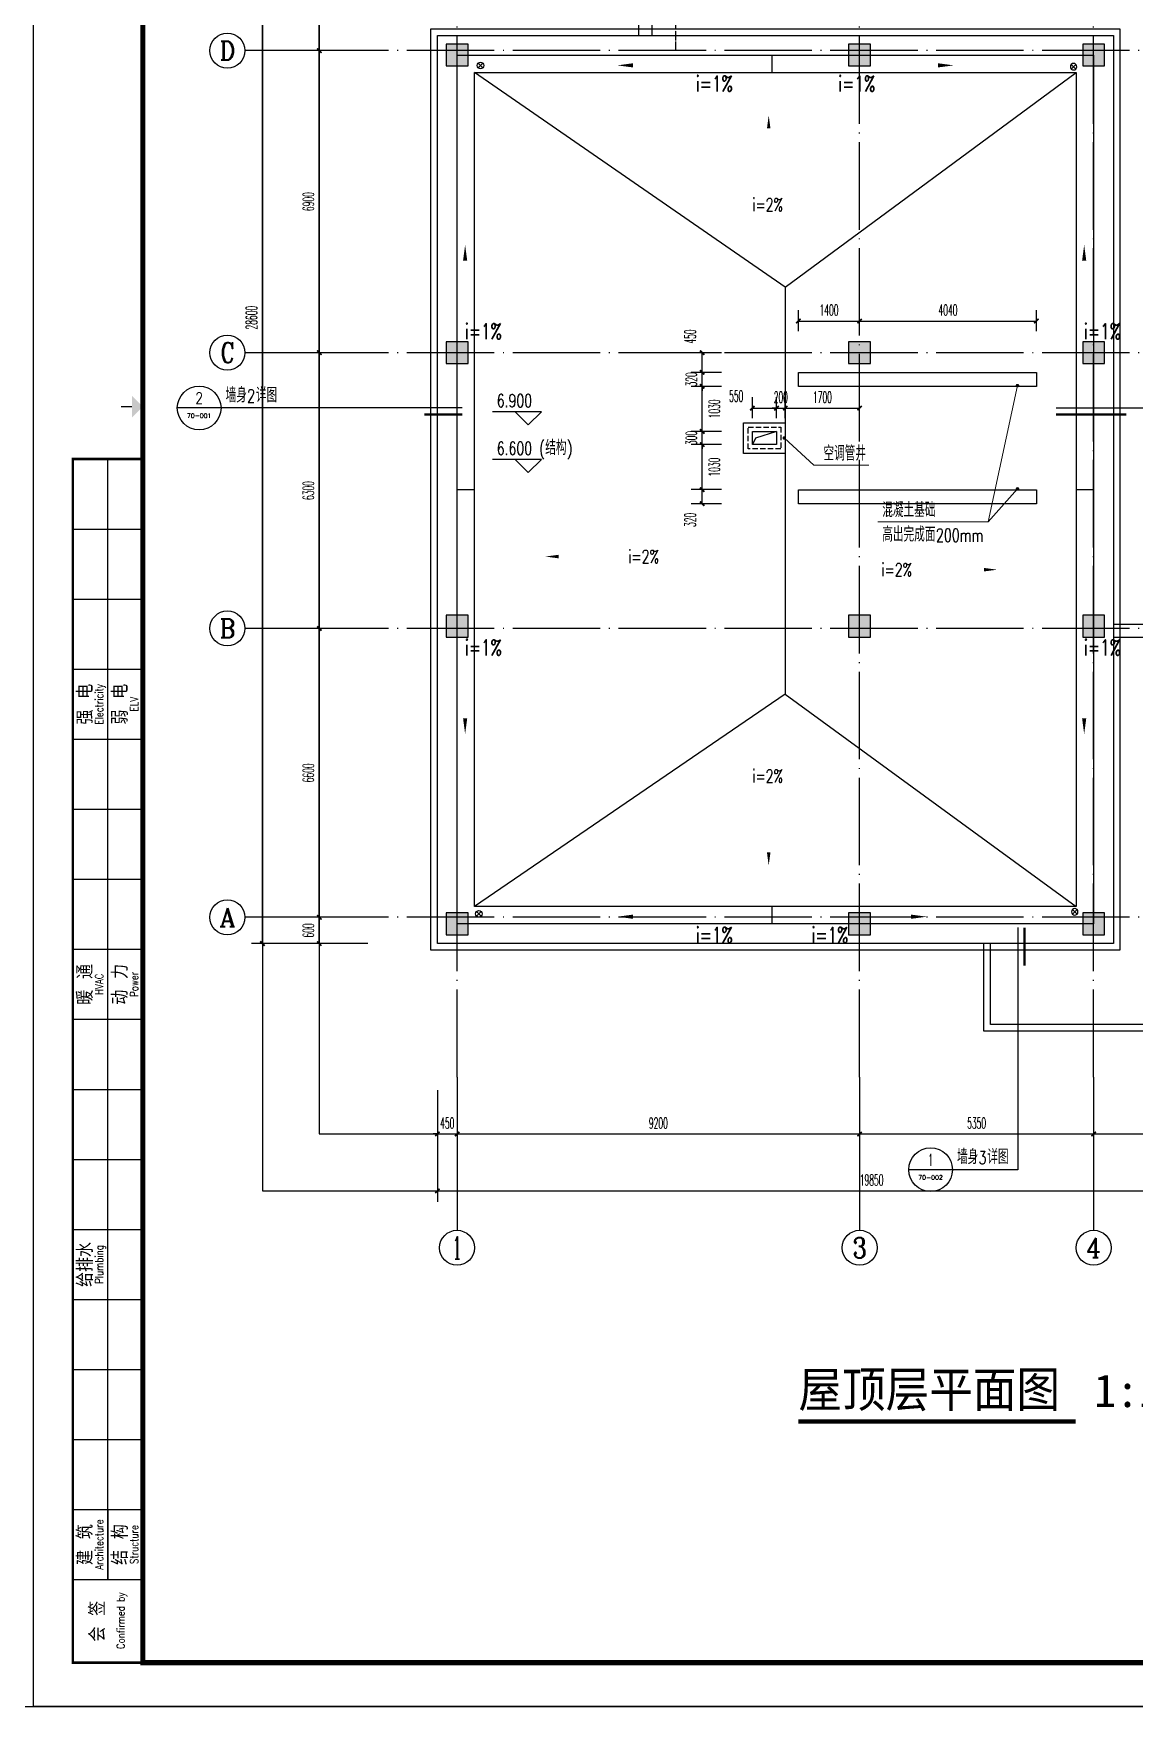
# Model space of a CAD drawing. Header units: millimetres. Extents: x -13830 to 215738, y -24143 to 193994.
# Drawn here: x 80648 to 105817, y 64957 to 103180 of the extents above; entities that cross this region are included whole.
import ezdxf
from ezdxf.enums import TextEntityAlignment as Align

# ---------------------------------------------------------------- set-up
doc = ezdxf.new("R2010")
doc.units = ezdxf.units.MM
doc.header["$LTSCALE"] = 100
for name, pattern in [('DASH', [0.35, 0.25, -0.1]), ('DASHDASHDOTDOT', [2, 0.5, -0.25, 0.5, -0.25, 0, -0.25, 0, -0.25]), ('DOTE', [2.42, 2, -0.2, 0.02, -0.2])]:
    doc.linetypes.add(name, pattern=pattern)
doc.layers.get('0').update_dxf_attribs({"linetype": 'CONTINUOUS'})
doc.layers.get('DEFPOINTS').update_dxf_attribs({"linetype": 'CONTINUOUS'})
for name, color, linetype in [('A-Drain-Well', 201, 'CONTINUOUS'), ('AXIS', 3, 'CONTINUOUS'), ('AXIS_TEXT', 7, 'CONTINUOUS'), ('COLUMN', 9, 'CONTINUOUS'), ('DIM_ELEV', 3, 'CONTINUOUS'), ('DIM_IDEN', 3, 'CONTINUOUS'), ('DIM_SYMB', 3, 'CONTINUOUS'), ('DOTE', 8, 'CONTINUOUS'), ('MCST 2F$0$A-_FLOR----_E-', 21, 'CONTINUOUS'), ('MCST 2F$0$A-_FURT----_E-', 9, 'CONTINUOUS'), ('P-STRM', 201, 'DASHDASHDOTDOT'), ('PUB_DIM', 3, 'CONTINUOUS'), ('PUB_HATCH', 8, 'CONTINUOUS'), ('PUB_TEXT', 7, 'CONTINUOUS'), ('TK HAHA', 1, 'CONTINUOUS'), ('WINDOW', 4, 'CONTINUOUS'), ('图框', 7, 'CONTINUOUS')]:
    doc.layers.add(name, color=color, linetype=linetype)
doc.layers.add('DIM_LEAD', color=3, linetype='CONTINUOUS', lineweight=13)
doc.styles.add('_TCH_AXIS', font='COMPLEX', dxfattribs={"bigfont": 'GBCBIG'})
doc.styles.add('_TCH_DIM', font='SIMPLEX', dxfattribs={"bigfont": 'GBCBIG'})
doc.styles.add('_TCH_LABEL', font='COMPLEX', dxfattribs={"bigfont": 'GBCBIG'})
doc.styles.add('COMPLEX', font='COMPLEX')
doc.styles.add('DIM_FONT_T3', font='SIMPLEX', dxfattribs={"width": 0.494118, "bigfont": 'GBCBIG'})
doc.styles.add('signboard', font='ARIALN.TTF', dxfattribs={"width": 0.9})
doc.styles.add('TKZ2_tjkts.shx', font='tjromant.shx', dxfattribs={"bigfont": 'tjkts.shx'})
doc.dimstyles.new('_TCH_ARCH&&100', dxfattribs={"dimtxt": 255, "dimasz": 100, "dimexe": 250, "dimexo": 300, "dimgap": 122.5, "dimtad": 1, "dimdec": 0, "dimzin": 0, "dimdsep": 46, "dimtxsty": 'DIM_FONT_T3', "dimblk": 'ARCHTICK', "dimcen": 0.09, "dimclrt": 7, "dimazin": 0, "dimtfac": 1, "dimtdec": 0, "dimtix": 1, "dimtmove": 2, "dimatfit": 3, "dimldrblk": 'ARCHTICK', "dimfxl": 1, "dimtolj": 1, "dimtzin": 0, "dimarcsym": 0})

# ---------------------------------------------------------------- blocks, each defined once
blk = doc.blocks.new('TJAD_TK_A1')
for p, q in [((517.38, 385.45), (517.38, 641.45)), ((509.38, 625.45), (525.38, 625.45)), ((509.38, 609.45), (525.38, 609.45)), ((509.38, 593.45), (525.38, 593.45)), ((509.38, 577.45), (525.38, 577.45)), ((509.38, 561.45), (525.38, 561.45)), ((509.38, 545.45), (525.38, 545.45)), ((509.38, 529.45), (525.38, 529.45)), ((509.38, 513.45), (525.38, 513.45)), ((509.38, 497.45), (525.38, 497.45)), ((509.38, 481.45), (525.38, 481.45)), ((509.38, 465.45), (525.38, 465.45)), ((509.38, 449.45), (525.38, 449.45)), ((509.38, 433.45), (525.38, 433.45)), ((509.38, 417.45), (525.38, 417.45)), ((509.38, 401.45), (525.38, 401.45)), ((517.38, 401.45), (517.38, 385.45)), ((509.38, 385.45), (525.38, 385.45))]:
    blk.add_line(p, q)
at = {"layer": '图框'}
for p, q in [((500.38, 356.45), (500.38, 950.45)), ((1341.38, 356.45), (1341.38, 950.45)), ((500.38, 356.45), (1341.38, 356.45))]:
    blk.add_line(p, q, dxfattribs=at)
at = {"layer": '图框', "const_width": 1.2}
blk.add_lwpolyline([(1331.38, 940.45), (525.38, 940.45), (525.38, 366.45), (1331.38, 366.45)], close=True, dxfattribs=at)
at = {"layer": '图框'}
for points, const_width in [([(522.88, 653.45), (520.38, 653.45)], 0.3), ([(525.38, 366.45), (509.38, 366.45), (509.38, 641.45), (525.38, 641.45)], 0.6)]:
    blk.add_lwpolyline(points, dxfattribs=dict(at, const_width=const_width))
blk.add_solid([(522.88, 650.95), (522.88, 655.95), (525.38, 653.45)], dxfattribs=at)
at = {"style": 'TKZ2_tjkts.shx'}
for s, p in [('强 电', (512.17, 585.45)), ('弱 电', (520.17, 585.45)), ('暖 通', (512.17, 521.45)), ('动 力', (520.17, 521.45)), ('给排水', (512.17, 457.45)), ('建 筑', (512.17, 393.45)), ('结 构', (520.17, 393.45)), ('会 签', (515, 375.95))]:
    blk.add_text(s, height=3.6, rotation=90, dxfattribs=at).set_placement(p, align=Align.MIDDLE_CENTER)
at = {"style": 'TKZ2_tjkts.shx', "width": 0.8}
for s, p in [('Electricity', (515.4, 585.45)), ('ELV', (523.4, 585.45)), ('HVAC', (515.4, 521.45)), ('Power', (523.4, 521.45)), ('Plumbing', (515.4, 457.45)), ('Architecture', (515.4, 393.45)), ('Structure', (523.4, 393.45)), ('Confirmed by', (520.33, 376.06))]:
    blk.add_text(s, height=1.8, rotation=90, dxfattribs=at).set_placement(p, align=Align.MIDDLE_CENTER)
blk = doc.blocks.new('180703-expo')
at = {"layer": '图框'}
blk.add_blockref('TJAD_TK_A1', (-500.38, -356.45), dxfattribs=at)
blk = doc.blocks.new('_AXISO')
blk.add_circle((0, 0), 0.5)
at = {"layer": 'AXIS_TEXT', "style": 'COMPLEX', "width": 1.041667}
blk.add_attdef('A', text='', height=0.56, dxfattribs=at).set_placement((-0.25, -0.28), (0.25, -0.28), align=Align.FIT)
blk = doc.blocks.new('_ArchTick')
at = {"color": 0, "linetype": 'ByBlock', "const_width": 0.4}
blk.add_lwpolyline([(-0.5, -0.5), (0.5, 0.5)], dxfattribs=at)
blk = doc.blocks.new('*D1024')
at = {"layer": 'AXIS', "color": 0, "lineweight": -2, "transparency": 16777216}
for p, q in [((-450, -3900), (-450, -6450)), ((19400, -3900), (19400, -6450)), ((-450, -6200), (19400, -6200))]:
    blk.add_line(p, q, dxfattribs=at)
at = {"layer": 'DEFPOINTS', "color": 0, "transparency": 16777216}
for p in [(-450, -3600), (19400, -3600), (19400, -6200)]:
    blk.add_point(p, dxfattribs=at)
at = {"layer": 'AXIS', "color": 0, "lineweight": -2, "transparency": 16777216, "xscale": 100, "yscale": 100, "zscale": 100, "rotation": 180}
blk.add_blockref('_ArchTick', (-450, -6200), dxfattribs=at)
at = {"layer": 'AXIS', "color": 0, "lineweight": -2, "transparency": 16777216, "xscale": 100, "yscale": 100, "zscale": 100}
blk.add_blockref('_ArchTick', (19400, -6200), dxfattribs=at)
at = {"layer": 'AXIS', "color": 7, "transparency": 16777216, "insert": (9475, -5950), "char_height": 255, "attachment_point": 5, "style": 'DIM_FONT_T3'}
blk.add_mtext('\\A1;19850', dxfattribs=at)
blk = doc.blocks.new('*D1025')
at = {"layer": 'AXIS', "color": 0, "lineweight": -2, "transparency": 16777216}
for p, q in [((-450, -3900), (-450, -5150)), ((0, -3900), (0, -5150)), ((-450, -4900), (-550, -4900)), ((-450, -4900), (0, -4900)), ((0, -4900), (100, -4900))]:
    blk.add_line(p, q, dxfattribs=at)
at = {"layer": 'DEFPOINTS', "color": 0, "transparency": 16777216}
for p in [(-450, -3600), (0, -3600), (0, -4900)]:
    blk.add_point(p, dxfattribs=at)
at = {"layer": 'AXIS', "color": 0, "lineweight": -2, "transparency": 16777216, "xscale": 100, "yscale": 100, "zscale": 100}
blk.add_blockref('_ArchTick', (-450, -4900), dxfattribs=at)
at = {"layer": 'AXIS', "color": 0, "lineweight": -2, "transparency": 16777216, "xscale": 100, "yscale": 100, "zscale": 100, "rotation": 180}
blk.add_blockref('_ArchTick', (0, -4900), dxfattribs=at)
at = {"layer": 'AXIS', "color": 7, "transparency": 16777216, "insert": (-225, -4650), "char_height": 255, "attachment_point": 5, "style": 'DIM_FONT_T3'}
blk.add_mtext('\\A1;450', dxfattribs=at)
blk = doc.blocks.new('*D1026')
at = {"layer": 'AXIS', "color": 0, "lineweight": -2, "transparency": 16777216}
for p, q in [((0, -3900), (0, -5150)), ((9200, -3900), (9200, -5150)), ((0, -4900), (9200, -4900))]:
    blk.add_line(p, q, dxfattribs=at)
at = {"layer": 'DEFPOINTS', "color": 0, "transparency": 16777216}
for p in [(0, -3600), (9200, -3600), (9200, -4900)]:
    blk.add_point(p, dxfattribs=at)
at = {"layer": 'AXIS', "color": 0, "lineweight": -2, "transparency": 16777216, "xscale": 100, "yscale": 100, "zscale": 100, "rotation": 180}
blk.add_blockref('_ArchTick', (0, -4900), dxfattribs=at)
at = {"layer": 'AXIS', "color": 0, "lineweight": -2, "transparency": 16777216, "xscale": 100, "yscale": 100, "zscale": 100}
blk.add_blockref('_ArchTick', (9200, -4900), dxfattribs=at)
at = {"layer": 'AXIS', "color": 7, "transparency": 16777216, "insert": (4600, -4650), "char_height": 255, "attachment_point": 5, "style": 'DIM_FONT_T3'}
blk.add_mtext('\\A1;9200', dxfattribs=at)
blk = doc.blocks.new('*D1027')
at = {"layer": 'AXIS', "color": 0, "lineweight": -2, "transparency": 16777216}
for p, q in [((9200, -3900), (9200, -5150)), ((14550, -3900), (14550, -5150)), ((9200, -4900), (14550, -4900))]:
    blk.add_line(p, q, dxfattribs=at)
at = {"layer": 'DEFPOINTS', "color": 0, "transparency": 16777216}
for p in [(9200, -3600), (14550, -3600), (14550, -4900)]:
    blk.add_point(p, dxfattribs=at)
at = {"layer": 'AXIS', "color": 0, "lineweight": -2, "transparency": 16777216, "xscale": 100, "yscale": 100, "zscale": 100, "rotation": 180}
blk.add_blockref('_ArchTick', (9200, -4900), dxfattribs=at)
at = {"layer": 'AXIS', "color": 0, "lineweight": -2, "transparency": 16777216, "xscale": 100, "yscale": 100, "zscale": 100}
blk.add_blockref('_ArchTick', (14550, -4900), dxfattribs=at)
at = {"layer": 'AXIS', "color": 7, "transparency": 16777216, "insert": (11875, -4650), "char_height": 255, "attachment_point": 5, "style": 'DIM_FONT_T3'}
blk.add_mtext('\\A1;5350', dxfattribs=at)
blk = doc.blocks.new('*D1028')
at = {"layer": 'AXIS', "color": 0, "lineweight": -2, "transparency": 16777216}
for p, q in [((14550, -3900), (14550, -5150)), ((19150, -3900), (19150, -5150)), ((14550, -4900), (19150, -4900))]:
    blk.add_line(p, q, dxfattribs=at)
at = {"layer": 'DEFPOINTS', "color": 0, "transparency": 16777216}
for p in [(14550, -3600), (19150, -3600), (19150, -4900)]:
    blk.add_point(p, dxfattribs=at)
at = {"layer": 'AXIS', "color": 0, "lineweight": -2, "transparency": 16777216, "xscale": 100, "yscale": 100, "zscale": 100, "rotation": 180}
blk.add_blockref('_ArchTick', (14550, -4900), dxfattribs=at)
at = {"layer": 'AXIS', "color": 0, "lineweight": -2, "transparency": 16777216, "xscale": 100, "yscale": 100, "zscale": 100}
blk.add_blockref('_ArchTick', (19150, -4900), dxfattribs=at)
at = {"layer": 'AXIS', "color": 7, "transparency": 16777216, "insert": (16850, -4650), "char_height": 255, "attachment_point": 5, "style": 'DIM_FONT_T3'}
blk.add_mtext('\\A1;4600', dxfattribs=at)
blk = doc.blocks.new('*D1043')
at = {"layer": 'AXIS', "color": 0, "lineweight": -2, "transparency": 16777216}
for p, q in [((-2043, 28050), (-4700, 28050)), ((-4450, -550), (-4450, 28050)), ((-2043, -550), (-4700, -550))]:
    blk.add_line(p, q, dxfattribs=at)
at = {"layer": 'DEFPOINTS', "color": 0, "transparency": 16777216}
for p in [(-4450, 28050), (-1743, 28050), (-1743, -550)]:
    blk.add_point(p, dxfattribs=at)
at = {"layer": 'AXIS', "color": 0, "lineweight": -2, "transparency": 16777216, "xscale": 100, "yscale": 100, "zscale": 100}
for p, rotation in [((-4450, 28050), 90), ((-4450, -550), 270)]:
    blk.add_blockref('_ArchTick', p, dxfattribs=dict(at, rotation=rotation))
at = {"layer": 'AXIS', "color": 7, "transparency": 16777216, "insert": (-4700, 13750), "char_height": 255, "attachment_point": 5, "rotation": 90, "style": 'DIM_FONT_T3'}
blk.add_mtext('\\A1;28600', dxfattribs=at)
blk = doc.blocks.new('*D1044')
at = {"layer": 'AXIS', "color": 0, "lineweight": -2, "transparency": 16777216}
for p, q in [((-2150, 50), (-3400, 50)), ((-3150, -550), (-3150, 50)), ((-2150, -550), (-3400, -550))]:
    blk.add_line(p, q, dxfattribs=at)
at = {"layer": 'DEFPOINTS', "color": 0, "transparency": 16777216}
for p in [(-3150, 50), (-1850, 50), (-1850, -550)]:
    blk.add_point(p, dxfattribs=at)
at = {"layer": 'AXIS', "color": 0, "lineweight": -2, "transparency": 16777216, "xscale": 100, "yscale": 100, "zscale": 100}
for p, rotation in [((-3150, 50), 90), ((-3150, -550), 270)]:
    blk.add_blockref('_ArchTick', p, dxfattribs=dict(at, rotation=rotation))
at = {"layer": 'AXIS', "color": 7, "transparency": 16777216, "insert": (-3400, -250), "char_height": 255, "attachment_point": 5, "rotation": 90, "style": 'DIM_FONT_T3'}
blk.add_mtext('\\A1;600', dxfattribs=at)
blk = doc.blocks.new('*D1045')
at = {"layer": 'AXIS', "color": 0, "lineweight": -2, "transparency": 16777216}
for p, q in [((-2150, 6650), (-3400, 6650)), ((-3150, 50), (-3150, 6650)), ((-2150, 50), (-3400, 50))]:
    blk.add_line(p, q, dxfattribs=at)
at = {"layer": 'DEFPOINTS', "color": 0, "transparency": 16777216}
for p in [(-3150, 6650), (-1850, 6650), (-1850, 50)]:
    blk.add_point(p, dxfattribs=at)
at = {"layer": 'AXIS', "color": 0, "lineweight": -2, "transparency": 16777216, "xscale": 100, "yscale": 100, "zscale": 100}
for p, rotation in [((-3150, 6650), 90), ((-3150, 50), 270)]:
    blk.add_blockref('_ArchTick', p, dxfattribs=dict(at, rotation=rotation))
at = {"layer": 'AXIS', "color": 7, "transparency": 16777216, "insert": (-3400, 3350), "char_height": 255, "attachment_point": 5, "rotation": 90, "style": 'DIM_FONT_T3'}
blk.add_mtext('\\A1;6600', dxfattribs=at)
blk = doc.blocks.new('*D1046')
at = {"layer": 'AXIS', "color": 0, "lineweight": -2, "transparency": 16777216}
for p, q in [((-2150, 12950), (-3400, 12950)), ((-3150, 6650), (-3150, 12950)), ((-2150, 6650), (-3400, 6650))]:
    blk.add_line(p, q, dxfattribs=at)
at = {"layer": 'DEFPOINTS', "color": 0, "transparency": 16777216}
for p in [(-3150, 12950), (-1850, 12950), (-1850, 6650)]:
    blk.add_point(p, dxfattribs=at)
at = {"layer": 'AXIS', "color": 0, "lineweight": -2, "transparency": 16777216, "xscale": 100, "yscale": 100, "zscale": 100}
for p, rotation in [((-3150, 12950), 90), ((-3150, 6650), 270)]:
    blk.add_blockref('_ArchTick', p, dxfattribs=dict(at, rotation=rotation))
at = {"layer": 'AXIS', "color": 7, "transparency": 16777216, "insert": (-3400, 9800), "char_height": 255, "attachment_point": 5, "rotation": 90, "style": 'DIM_FONT_T3'}
blk.add_mtext('\\A1;6300', dxfattribs=at)
blk = doc.blocks.new('*D1047')
at = {"layer": 'AXIS', "color": 0, "lineweight": -2, "transparency": 16777216}
for p, q in [((-2150, 19850), (-3400, 19850)), ((-3150, 12950), (-3150, 19850)), ((-2150, 12950), (-3400, 12950))]:
    blk.add_line(p, q, dxfattribs=at)
at = {"layer": 'DEFPOINTS', "color": 0, "transparency": 16777216}
for p in [(-3150, 19850), (-1850, 19850), (-1850, 12950)]:
    blk.add_point(p, dxfattribs=at)
at = {"layer": 'AXIS', "color": 0, "lineweight": -2, "transparency": 16777216, "xscale": 100, "yscale": 100, "zscale": 100}
for p, rotation in [((-3150, 19850), 90), ((-3150, 12950), 270)]:
    blk.add_blockref('_ArchTick', p, dxfattribs=dict(at, rotation=rotation))
at = {"layer": 'AXIS', "color": 7, "transparency": 16777216, "insert": (-3400, 16400), "char_height": 255, "attachment_point": 5, "rotation": 90, "style": 'DIM_FONT_T3'}
blk.add_mtext('\\A1;6900', dxfattribs=at)
blk = doc.blocks.new('*D1048')
at = {"layer": 'AXIS', "color": 0, "lineweight": -2, "transparency": 16777216}
for p, q in [((-2150, 27650), (-3400, 27650)), ((-3150, 19850), (-3150, 27650)), ((-2150, 19850), (-3400, 19850))]:
    blk.add_line(p, q, dxfattribs=at)
at = {"layer": 'DEFPOINTS', "color": 0, "transparency": 16777216}
for p in [(-3150, 27650), (-1850, 27650), (-1850, 19850)]:
    blk.add_point(p, dxfattribs=at)
at = {"layer": 'AXIS', "color": 0, "lineweight": -2, "transparency": 16777216, "xscale": 100, "yscale": 100, "zscale": 100}
for p, rotation in [((-3150, 27650), 90), ((-3150, 19850), 270)]:
    blk.add_blockref('_ArchTick', p, dxfattribs=dict(at, rotation=rotation))
at = {"layer": 'AXIS', "color": 7, "transparency": 16777216, "insert": (-3400, 23750), "char_height": 255, "attachment_point": 5, "rotation": 90, "style": 'DIM_FONT_T3'}
blk.add_mtext('\\A1;7800', dxfattribs=at)
blk = doc.blocks.new('FG')
at = {"linetype": 'Continuous'}
for p, q in [((53, 53), (-53, -53)), ((53, -53), (-53, 53))]:
    blk.add_line(p, q, dxfattribs=at)
blk.add_circle((0, 0), 75, dxfattribs=at)
blk = doc.blocks.new('_FZH')
blk.add_lwpolyline([(-0.5, -0.5), (0.5, -0.5), (0.5, 0.5), (-0.5, 0.5)], close=True)
at = {"layer": 'PUB_HATCH'}
blk.add_solid([(-0.5, -0.5), (0.5, -0.5), (-0.5, 0.5), (0.5, 0.5)], dxfattribs=at)
blk = doc.blocks.new('sfdsfsfdsdfs10')
at = {"layer": 'COLUMN', "color": 3, "rotation": 270}
for p, xscale, yscale, zscale in [((5150, 28250), 500, 500, 500), ((9850, 28250), 500, 500, 500), ((15200, 28250), 499.9999999995343, 499.9999999995343, 499.9999999995343), ((19700, 28250), 499.9999999995343, 499.9999999995343, 499.9999999995343), ((650, 20300), 499.9999999995343, 499.9999999995343, 499.9999999995343), ((9850, 20300), 499.9999999995343, 499.9999999995343, 499.9999999995343), ((15200, 20300), 500.0000000002328, 500.0000000002328, 500.0000000002328), ((19700, 20300), 500.0000000002328, 500.0000000002328, 500.0000000002328), ((650, 13500), 499.9999999997672, 499.9999999997672, 499.9999999997672), ((9850, 13500), 500.0000000000001, 500.0000000000001, 500.0000000000001), ((15200, 13500), 500.0000000002328, 500.0000000002328, 500.0000000002328), ((19700, 13500), 500, 500, 500), ((19700, 9350), 500, 500, 500), ((650, 7250), 500.0000000006985, 500.0000000006985, 500.0000000006985), ((9850, 7250), 500.0000000002328, 500.0000000002328, 500.0000000002328), ((15200, 7250), 499.9999999995343, 499.9999999995343, 499.9999999995343), ((650, 450), 500.0000000006985, 500.0000000006985, 500.0000000006985), ((9850, 450), 499.9999999997672, 499.9999999997672, 499.9999999997672), ((15200, 450), 500, 500, 500)]:
    blk.add_blockref('_FZH', p, dxfattribs=dict(at, xscale=xscale, yscale=yscale, zscale=zscale))
blk = doc.blocks.new('*D225')
at = {"layer": 'DEFPOINTS', "color": 0, "transparency": 16777216}
for p in [(97632, 94620), (97082, 94088), (97632, 94088)]:
    blk.add_point(p, dxfattribs=at)
at = {"layer": 'PUB_DIM', "color": 0, "lineweight": -2, "transparency": 16777216}
for p, q in [((97082, 94388), (97082, 94870)), ((97632, 94388), (97632, 94870)), ((97082, 94620), (97632, 94620))]:
    blk.add_line(p, q, dxfattribs=at)
at = {"layer": 'PUB_DIM', "color": 0, "lineweight": -2, "transparency": 16777216, "xscale": 100, "yscale": 100, "zscale": 100, "rotation": 180}
blk.add_blockref('_ArchTick', (97082, 94620), dxfattribs=at)
at = {"layer": 'PUB_DIM', "color": 0, "lineweight": -2, "transparency": 16777216, "xscale": 100, "yscale": 100, "zscale": 100}
blk.add_blockref('_ArchTick', (97632, 94620), dxfattribs=at)
at = {"layer": 'PUB_DIM', "color": 7, "transparency": 16777216, "insert": (96712, 94895), "char_height": 255, "attachment_point": 5, "style": 'DIM_FONT_T3'}
blk.add_mtext('\\A1;550', dxfattribs=at)
blk = doc.blocks.new('*D226')
at = {"layer": 'DEFPOINTS', "color": 0, "transparency": 16777216}
for p in [(97832, 94620), (97632, 94088), (97832, 94088)]:
    blk.add_point(p, dxfattribs=at)
at = {"layer": 'PUB_DIM', "color": 0, "lineweight": -2, "transparency": 16777216}
for p, q in [((97632, 94388), (97632, 94870)), ((97832, 94388), (97832, 94870)), ((97632, 94620), (97532, 94620)), ((97632, 94620), (97832, 94620)), ((97832, 94620), (97932, 94620))]:
    blk.add_line(p, q, dxfattribs=at)
at = {"layer": 'PUB_DIM', "color": 0, "lineweight": -2, "transparency": 16777216, "xscale": 100, "yscale": 100, "zscale": 100}
blk.add_blockref('_ArchTick', (97632, 94620), dxfattribs=at)
at = {"layer": 'PUB_DIM', "color": 0, "lineweight": -2, "transparency": 16777216, "xscale": 100, "yscale": 100, "zscale": 100, "rotation": 180}
blk.add_blockref('_ArchTick', (97832, 94620), dxfattribs=at)
at = {"layer": 'PUB_DIM', "color": 7, "transparency": 16777216, "insert": (97732, 94870), "char_height": 255, "attachment_point": 5, "style": 'DIM_FONT_T3'}
blk.add_mtext('\\A1;200', dxfattribs=at)
blk = doc.blocks.new('*D227')
at = {"layer": 'DEFPOINTS', "color": 0, "transparency": 16777216}
for p in [(99532, 94620), (97832, 94088), (99532, 94088)]:
    blk.add_point(p, dxfattribs=at)
at = {"layer": 'PUB_DIM', "color": 0, "lineweight": -2, "transparency": 16777216}
for p, q in [((97832, 94388), (97832, 94870)), ((99532, 94388), (99532, 94870)), ((97832, 94620), (99532, 94620))]:
    blk.add_line(p, q, dxfattribs=at)
at = {"layer": 'PUB_DIM', "color": 0, "lineweight": -2, "transparency": 16777216, "xscale": 100, "yscale": 100, "zscale": 100, "rotation": 180}
blk.add_blockref('_ArchTick', (97832, 94620), dxfattribs=at)
at = {"layer": 'PUB_DIM', "color": 0, "lineweight": -2, "transparency": 16777216, "xscale": 100, "yscale": 100, "zscale": 100}
blk.add_blockref('_ArchTick', (99532, 94620), dxfattribs=at)
at = {"layer": 'PUB_DIM', "color": 7, "transparency": 16777216, "insert": (98682, 94870), "char_height": 255, "attachment_point": 5, "style": 'DIM_FONT_T3'}
blk.add_mtext('\\A1;1700', dxfattribs=at)
blk = doc.blocks.new('*D228')
at = {"layer": 'DEFPOINTS', "color": 0, "transparency": 16777216}
for p in [(95935, 95887), (96677, 95887), (96677, 95438)]:
    blk.add_point(p, dxfattribs=at)
at = {"layer": 'PUB_DIM', "color": 0, "lineweight": -2, "transparency": 16777216}
for p, q in [((96377, 95887), (95685, 95887)), ((95935, 95438), (95935, 95887)), ((96377, 95438), (95685, 95438))]:
    blk.add_line(p, q, dxfattribs=at)
at = {"layer": 'PUB_DIM', "color": 0, "lineweight": -2, "transparency": 16777216, "xscale": 100, "yscale": 100, "zscale": 100}
for p, rotation in [((95935, 95887), 90), ((95935, 95438), 270)]:
    blk.add_blockref('_ArchTick', p, dxfattribs=dict(at, rotation=rotation))
at = {"layer": 'PUB_DIM', "color": 7, "transparency": 16777216, "insert": (95660, 96257), "char_height": 255, "attachment_point": 5, "rotation": 90, "style": 'DIM_FONT_T3'}
blk.add_mtext('\\A1;450', dxfattribs=at)
blk = doc.blocks.new('*D229')
at = {"layer": 'DEFPOINTS', "color": 0, "transparency": 16777216}
for p in [(95935, 95438), (96677, 95438), (96677, 95118)]:
    blk.add_point(p, dxfattribs=at)
at = {"layer": 'PUB_DIM', "color": 0, "lineweight": -2, "transparency": 16777216}
for p, q in [((96377, 95438), (95685, 95438)), ((95935, 95438), (95935, 95538)), ((95935, 95118), (95935, 95438)), ((96377, 95118), (95685, 95118)), ((95935, 95118), (95935, 95018))]:
    blk.add_line(p, q, dxfattribs=at)
at = {"layer": 'PUB_DIM', "color": 0, "lineweight": -2, "transparency": 16777216, "xscale": 100, "yscale": 100, "zscale": 100}
for p, rotation in [((95935, 95438), 270), ((95935, 95118), 90)]:
    blk.add_blockref('_ArchTick', p, dxfattribs=dict(at, rotation=rotation))
at = {"layer": 'PUB_DIM', "color": 7, "transparency": 16777216, "insert": (95685, 95278), "char_height": 255, "attachment_point": 5, "rotation": 90, "style": 'DIM_FONT_T3'}
blk.add_mtext('\\A1;320', dxfattribs=at)
blk = doc.blocks.new('*D230')
at = {"layer": 'DEFPOINTS', "color": 0, "transparency": 16777216}
for p in [(95935, 95118), (96677, 95118), (96677, 94088)]:
    blk.add_point(p, dxfattribs=at)
at = {"layer": 'PUB_DIM', "color": 0, "lineweight": -2, "transparency": 16777216}
for p, q in [((96377, 95118), (95685, 95118)), ((95935, 94088), (95935, 95118)), ((96377, 94088), (95685, 94088))]:
    blk.add_line(p, q, dxfattribs=at)
at = {"layer": 'PUB_DIM', "color": 0, "lineweight": -2, "transparency": 16777216, "xscale": 100, "yscale": 100, "zscale": 100}
for p, rotation in [((95935, 95118), 90), ((95935, 94088), 270)]:
    blk.add_blockref('_ArchTick', p, dxfattribs=dict(at, rotation=rotation))
at = {"layer": 'PUB_DIM', "color": 7, "transparency": 16777216, "insert": (96210, 94603), "char_height": 255, "attachment_point": 5, "rotation": 90, "style": 'DIM_FONT_T3'}
blk.add_mtext('\\A1;1030', dxfattribs=at)
blk = doc.blocks.new('*D231')
at = {"layer": 'DEFPOINTS', "color": 0, "transparency": 16777216}
for p in [(95935, 94088), (96677, 94088), (96677, 93788)]:
    blk.add_point(p, dxfattribs=at)
at = {"layer": 'PUB_DIM', "color": 0, "lineweight": -2, "transparency": 16777216}
for p, q in [((96377, 94088), (95685, 94088)), ((95935, 94088), (95935, 94188)), ((95935, 93788), (95935, 94088)), ((96377, 93788), (95685, 93788)), ((95935, 93788), (95935, 93688))]:
    blk.add_line(p, q, dxfattribs=at)
at = {"layer": 'PUB_DIM', "color": 0, "lineweight": -2, "transparency": 16777216, "xscale": 100, "yscale": 100, "zscale": 100}
for p, rotation in [((95935, 94088), 270), ((95935, 93788), 90)]:
    blk.add_blockref('_ArchTick', p, dxfattribs=dict(at, rotation=rotation))
at = {"layer": 'PUB_DIM', "color": 7, "transparency": 16777216, "insert": (95685, 93938), "char_height": 255, "attachment_point": 5, "rotation": 90, "style": 'DIM_FONT_T3'}
blk.add_mtext('\\A1;300', dxfattribs=at)
blk = doc.blocks.new('*D232')
at = {"layer": 'DEFPOINTS', "color": 0, "transparency": 16777216}
for p in [(95935, 93788), (96677, 93788), (96677, 92758)]:
    blk.add_point(p, dxfattribs=at)
at = {"layer": 'PUB_DIM', "color": 0, "lineweight": -2, "transparency": 16777216}
for p, q in [((96377, 93788), (95685, 93788)), ((95935, 92758), (95935, 93788)), ((96377, 92758), (95685, 92758))]:
    blk.add_line(p, q, dxfattribs=at)
at = {"layer": 'PUB_DIM', "color": 0, "lineweight": -2, "transparency": 16777216, "xscale": 100, "yscale": 100, "zscale": 100}
for p, rotation in [((95935, 93788), 90), ((95935, 92758), 270)]:
    blk.add_blockref('_ArchTick', p, dxfattribs=dict(at, rotation=rotation))
at = {"layer": 'PUB_DIM', "color": 7, "transparency": 16777216, "insert": (96210, 93273), "char_height": 255, "attachment_point": 5, "rotation": 90, "style": 'DIM_FONT_T3'}
blk.add_mtext('\\A1;1030', dxfattribs=at)
blk = doc.blocks.new('*D233')
at = {"layer": 'DEFPOINTS', "color": 0, "transparency": 16777216}
for p in [(95935, 92758), (96677, 92758), (96677, 92438)]:
    blk.add_point(p, dxfattribs=at)
at = {"layer": 'PUB_DIM', "color": 0, "lineweight": -2, "transparency": 16777216}
for p, q in [((96377, 92758), (95685, 92758)), ((95935, 92438), (95935, 92758)), ((96377, 92438), (95685, 92438))]:
    blk.add_line(p, q, dxfattribs=at)
at = {"layer": 'PUB_DIM', "color": 0, "lineweight": -2, "transparency": 16777216, "xscale": 100, "yscale": 100, "zscale": 100}
for p, rotation in [((95935, 92758), 90), ((95935, 92438), 270)]:
    blk.add_blockref('_ArchTick', p, dxfattribs=dict(at, rotation=rotation))
at = {"layer": 'PUB_DIM', "color": 7, "transparency": 16777216, "insert": (95660, 92068), "char_height": 255, "attachment_point": 5, "rotation": 90, "style": 'DIM_FONT_T3'}
blk.add_mtext('\\A1;320', dxfattribs=at)
blk = doc.blocks.new('*D518')
at = {"layer": 'DEFPOINTS', "color": 0, "transparency": 16777216}
for p in [(99532, 96611), (98133, 96082), (99532, 96082)]:
    blk.add_point(p, dxfattribs=at)
at = {"layer": 'PUB_DIM', "color": 0, "lineweight": -2, "transparency": 16777216}
for p, q in [((98133, 96382), (98133, 96861)), ((99532, 96382), (99532, 96861)), ((98133, 96611), (99532, 96611))]:
    blk.add_line(p, q, dxfattribs=at)
at = {"layer": 'PUB_DIM', "color": 0, "lineweight": -2, "transparency": 16777216, "xscale": 100, "yscale": 100, "zscale": 100, "rotation": 180}
blk.add_blockref('_ArchTick', (98133, 96611), dxfattribs=at)
at = {"layer": 'PUB_DIM', "color": 0, "lineweight": -2, "transparency": 16777216, "xscale": 100, "yscale": 100, "zscale": 100}
blk.add_blockref('_ArchTick', (99532, 96611), dxfattribs=at)
at = {"layer": 'PUB_DIM', "color": 7, "transparency": 16777216, "insert": (98833, 96861), "char_height": 255, "attachment_point": 5, "style": 'DIM_FONT_T3'}
blk.add_mtext('\\A1;1400', dxfattribs=at)
blk = doc.blocks.new('*D519')
at = {"layer": 'DEFPOINTS', "color": 0, "transparency": 16777216}
for p in [(103573, 96611), (99532, 96082), (103573, 96082)]:
    blk.add_point(p, dxfattribs=at)
at = {"layer": 'PUB_DIM', "color": 0, "lineweight": -2, "transparency": 16777216}
for p, q in [((99532, 96382), (99532, 96861)), ((103573, 96382), (103573, 96861)), ((99532, 96611), (103573, 96611))]:
    blk.add_line(p, q, dxfattribs=at)
at = {"layer": 'PUB_DIM', "color": 0, "lineweight": -2, "transparency": 16777216, "xscale": 100, "yscale": 100, "zscale": 100, "rotation": 180}
blk.add_blockref('_ArchTick', (99532, 96611), dxfattribs=at)
at = {"layer": 'PUB_DIM', "color": 0, "lineweight": -2, "transparency": 16777216, "xscale": 100, "yscale": 100, "zscale": 100}
blk.add_blockref('_ArchTick', (103573, 96611), dxfattribs=at)
at = {"layer": 'PUB_DIM', "color": 7, "transparency": 16777216, "insert": (101553, 96861), "char_height": 255, "attachment_point": 5, "style": 'DIM_FONT_T3'}
blk.add_mtext('\\A1;4040', dxfattribs=at)
blk = doc.blocks.new('dsffsfddf')
at = {"layer": 'AXIS'}
for p, q in [((-1850, 19850), (-4850, 19850)), ((-1850, 12950), (-4850, 12950)), ((-1850, 6650), (-4850, 6650)), ((-1850, 50), (-4850, 50)), ((0, -3600), (0, -7100)), ((9200, -3600), (9200, -7100)), ((14550, -3600), (14550, -7100))]:
    blk.add_line(p, q, dxfattribs=at)
at = {"layer": 'DOTE', "linetype": 'DOTE', "ltscale": 10}
for p, q in [((0, -3600), (0, 31000)), ((9200, -3600), (9200, 31000)), ((14550, -3600), (14550, 31000)), ((25050, 19850), (-1850, 19850)), ((25050, 12950), (-1850, 12950)), ((25050, 6650), (-1850, 6650)), ((25050, 50), (-1850, 50))]:
    blk.add_line(p, q, dxfattribs=at)
at = {"layer": 'DOTE', "linetype": 'DOTE'}
blk.add_line((5000, 19850), (5000, 31000), dxfattribs=at)
at = {"layer": 'AXIS'}
ref = blk.add_blockref('_AXISO', (-5250, 19850), dxfattribs=dict(at, xscale=800, yscale=800, zscale=800))
ref.add_attrib('A', 'D', dxfattribs={"layer": 'AXIS_TEXT', "height": 435.3, "style": '_TCH_AXIS'}).set_placement((-5426.2, 19632.4), (-5073.8, 19632.4), align=Align.FIT)
ref = blk.add_blockref('_AXISO', (-5250, 12950), dxfattribs=dict(at, xscale=800, yscale=800, zscale=800))
ref.add_attrib('A', 'C', dxfattribs={"layer": 'AXIS_TEXT', "height": 455.7, "style": '_TCH_AXIS'}).set_placement((-5412.7, 12722.2), (-5087.3, 12722.2), align=Align.FIT)
ref = blk.add_blockref('_AXISO', (-5250, 6650), dxfattribs=dict(at, xscale=800, yscale=800, zscale=800))
ref.add_attrib('A', 'B', dxfattribs={"layer": 'AXIS_TEXT', "height": 435.3, "style": '_TCH_AXIS'}).set_placement((-5426.2, 6432.4), (-5073.8, 6432.4), align=Align.FIT)
ref = blk.add_blockref('_AXISO', (-5250, 50), dxfattribs=dict(at, xscale=800, yscale=800, zscale=800))
ref.add_attrib('A', 'A', dxfattribs={"layer": 'AXIS_TEXT', "height": 425.2, "style": '_TCH_AXIS'}).set_placement((-5432.2, -162.6), (-5067.8, -162.6), align=Align.FIT)
ref = blk.add_blockref('_AXISO', (0, -7500), dxfattribs=dict(at, xscale=800, yscale=800, zscale=800))
ref.add_attrib('A', '1', dxfattribs={"layer": 'AXIS_TEXT', "height": 514.7, "style": '_TCH_AXIS'}).set_placement((-110.3, -7757.4), (110.3, -7757.4), align=Align.FIT)
ref = blk.add_blockref('_AXISO', (9200, -7500), dxfattribs=dict(at, xscale=800, yscale=800, zscale=800))
ref.add_attrib('A', '3', dxfattribs={"layer": 'AXIS_TEXT', "height": 465.9, "style": '_TCH_AXIS'}).set_placement((9044.7, -7733), (9355.3, -7733), align=Align.FIT)
ref = blk.add_blockref('_AXISO', (14550, -7500), dxfattribs=dict(at, xscale=800, yscale=800, zscale=800))
ref.add_attrib('A', '4', dxfattribs={"layer": 'AXIS_TEXT', "height": 445.4, "style": '_TCH_AXIS'}).set_placement((14380.3, -7722.7), (14719.7, -7722.7), align=Align.FIT)
for p1, p2, distance, picture, middle in [((-1743.4, -550), (-1743.4, 28050), 2706.6, '*D1043', (-4700, 13750)), ((-1850, 19850), (-1850, 27650), 1300, '*D1048', (-3400, 23750)), ((-1850, 12950), (-1850, 19850), 1300, '*D1047', (-3400, 16400)), ((-1850, 6650), (-1850, 12950), 1300, '*D1046', (-3400, 9800)), ((-1850, 50), (-1850, 6650), 1300, '*D1045', (-3400, 3350)), ((-1850, -550), (-1850, 50), 1300, '*D1044', (-3400, -250)), ((-450, -3600), (0, -3600), -1300, '*D1025', (-225, -4650)), ((-450, -3600), (19400, -3600), -2600, '*D1024', (9475, -5950)), ((0, -3600), (9200, -3600), -1300, '*D1026', (4600, -4650)), ((9200, -3600), (14550, -3600), -1300, '*D1027', (11875, -4650)), ((14550, -3600), (19150, -3600), -1300, '*D1028', (16850, -4650))]:
    dim = blk.add_aligned_dim(p1=p1, p2=p2, distance=distance, dimstyle='_TCH_ARCH&&100', dxfattribs=at)
    dim.commit()
    dim.dimension.update_dxf_attribs({"geometry": picture, "text_midpoint": middle})

msp = doc.modelspace()

# ---------------------------------------------------------------- linework, layer by layer
for points in [[(98132.7, 95437.5), (103572.7, 95437.5), (103572.7, 95117.5), (98132.7, 95117.5)], [(98132.7, 92757.5), (103572.7, 92757.5), (103572.7, 92437.5), (98132.7, 92437.5)]]:
    msp.add_lwpolyline(points, close=True)
at = {"layer": 'A-Drain-Well'}
for p, q in [((97532.4, 102287.4), (97532.4, 102687.4)), ((97832.4, 97387.4), (90732.4, 102287.4)), ((97832.4, 97387.4), (104482.4, 102287.4)), ((97832.4, 97387.4), (97832.4, 88087.4)), ((90332.4, 92762.4), (90732.4, 92762.4)), ((104482.4, 92762.4), (104882.4, 92762.4)), ((97832.4, 88087.4), (90732.4, 83237.4)), ((97832.4, 88087.4), (104482.4, 83237.4)), ((97532.4, 82837.4), (97532.4, 83237.4))]:
    msp.add_line(p, q, dxfattribs=at)
for points in [[(90332.4, 102687.4), (104882.4, 102687.4), (104882.4, 82837.4), (90332.4, 82837.4)], [(90732.4, 102287.4), (104482.4, 102287.4), (104482.4, 83237.4), (90732.4, 83237.4)]]:
    msp.add_lwpolyline(points, close=True, dxfattribs=at)
at = {"layer": 'DEFPOINTS'}
for points in [[(85882.4, 76737.4), (118282.4, 76737.4), (118282.4, 116537.4), (85882.4, 116537.4)], [(87182.4, 78037.4), (116982.4, 78037.4), (116982.4, 115237.4), (87182.4, 115237.4)]]:
    msp.add_lwpolyline(points, close=True, dxfattribs=at)
at = {"layer": 'DIM_ELEV'}
for p, q in [((92258.1, 94537.8), (91142.1, 94537.8)), ((91958.1, 94237.8), (91658.1, 94537.8)), ((91958.1, 94237.8), (92258.1, 94537.8)), ((92258.1, 93446.5), (91142.1, 93446.5)), ((91958.1, 93146.5), (91658.1, 93446.5)), ((91958.1, 93146.5), (92258.1, 93446.5))]:
    msp.add_line(p, q, dxfattribs=at)
at = {"layer": 'DIM_IDEN'}
for p, q in [((84936.5, 94624.4), (83936.5, 94624.4)), ((85440.6, 94624.4), (84936.5, 94624.4)), ((90449.3, 94624.4), (85440.6, 94624.4)), ((104024.5, 94624.4), (111286.1, 94624.4)), ((103150.4, 82751.8), (103150.4, 77221.3)), ((101654.6, 77221.3), (100654.6, 77221.3)), ((103150.4, 77221.3), (101654.6, 77221.3))]:
    msp.add_line(p, q, dxfattribs=at)
at = {"layer": 'DIM_IDEN', "const_width": 50}
for points in [[(90449.3, 94474.4), (89580.4, 94474.4)], [(104024.5, 94474.4), (105627.6, 94474.4)], [(103300.4, 82751.8), (103300.4, 81882.9)]]:
    msp.add_lwpolyline(points, dxfattribs=at)
at = {"layer": 'DIM_IDEN'}
for centre in [(84436.5, 94624.4), (101154.6, 77221.3)]:
    msp.add_circle(centre, 500, dxfattribs=at)
at = {"layer": 'DIM_LEAD'}
for p, q in [((103141.4, 95135.5), (102470.3, 92023.8)), ((97812.4, 93937.5), (98489.5, 93315.4)), ((98489.5, 93315.4), (99746.1, 93315.4)), ((103141.4, 92775.5), (102470.3, 92023.8)), ((103141.4, 92775.5), (102470.3, 92023.8)), ((102470.3, 92023.8), (99945.7, 92023.8))]:
    msp.add_line(p, q, dxfattribs=at)
at = {"layer": 'DIM_LEAD', "const_width": 40}
for points in [[(103145.6, 95155, 1), (103137.1, 95115.9, 1)], [(97797.6, 93951.1, 1), (97827.1, 93924, 1)], [(103154.7, 92790.4, 1), (103128, 92760.5, 1)], [(103154.7, 92790.4, 1), (103128, 92760.5, 1)]]:
    msp.add_lwpolyline(points, format="xyb", close=True, dxfattribs=at)
at = {"layer": 'DIM_SYMB', "linetype": 'ByBlock', "lineweight": -2}
for points in [[(95665, 102451.7, 0, 0, 0), (93995.2, 102451.7, 0, 96, 0), (94355.2, 102451.7, 0, 0, 0)], [(100014.5, 102451.7, 0, 0, 0), (101684.3, 102451.7, 0, 96, 0), (101324.3, 102451.7, 0, 0, 0)], [(97454.8, 99520, 0, 0, 0), (97454.8, 101309.6, 0, 80, 0), (97454.8, 101009.6, 0, 0, 0)], [(90515.9, 96678.1, 0, 0, 0), (90515.9, 98347.9, 0, 96, 0), (90515.9, 97987.9, 0, 0, 0)], [(104665.9, 96678.1, 0, 0, 0), (104665.9, 98347.9, 0, 96, 0), (104665.9, 97987.9, 0, 0, 0)], [(94139.6, 91229.7, 0, 0, 0), (92350, 91229.7, 0, 80, 0), (92650, 91229.7, 0, 0, 0)], [(100886, 90929.7, 0, 0, 0), (102675.6, 90929.7, 0, 80, 0), (102375.6, 90929.7, 0, 0, 0)], [(90515.9, 88846.7, 0, 0, 0), (90515.9, 87176.9, 0, 96, 0), (90515.9, 87536.9, 0, 0, 0)], [(104665.9, 88846.7, 0, 0, 0), (104665.9, 87176.9, 0, 96, 0), (104665.9, 87536.9, 0, 0, 0)], [(97454.8, 85959.6, 0, 0, 0), (97454.8, 84170, 0, 80, 0), (97454.8, 84470, 0, 0, 0)], [(95665, 83001.7, 0, 0, 0), (93995.2, 83001.7, 0, 96, 0), (94355.2, 83001.7, 0, 0, 0)], [(99399.7, 83001.7, 0, 0, 0), (101069.5, 83001.7, 0, 96, 0), (100709.5, 83001.7, 0, 0, 0)]]:
    msp.add_lwpolyline(points, format="xyseb", dxfattribs=at)
at = {"layer": 'DIM_SYMB', "const_width": 105}
msp.add_lwpolyline([(98135.5, 71469), (104470, 71469)], dxfattribs=at)
at = {"layer": 'MCST 2F$0$A-_FLOR----_E-'}
for points in [[(105332.4, 89387.4), (109732.4, 89387.4), (109732.4, 110987.4), (94482.4, 110987.4), (94482.4, 103137.4)], [(105332.4, 89687.4), (109432.4, 89687.4), (109432.4, 110687.4), (94782.4, 110687.4), (94782.4, 103137.4)]]:
    msp.add_lwpolyline(points, dxfattribs=at)
msp.add_lwpolyline([(89882.4, 103137.4), (105332.4, 103137.4), (105332.4, 82387.4), (89882.4, 82387.4)], close=True, dxfattribs=at)
at = {"layer": 'MCST 2F$0$A-_FURT----_E-', "color": 8}
msp.add_lwpolyline([(89732.4, 103287.4), (105482.4, 103287.4), (105482.4, 82237.4), (89732.4, 82237.4)], close=True, dxfattribs=at)
for points in [[(109732.4, 96137.4), (111732.4, 96137.4), (111732.4, 80387.4), (102372.4, 80387.4), (102372.4, 82387.4)], [(109732.4, 95987.4), (111582.4, 95987.4), (111582.4, 80537.4), (102522.4, 80537.4), (102522.4, 82387.4)]]:
    msp.add_lwpolyline(points, dxfattribs=at)
at = {"layer": 'TK HAHA', "color": 1}
msp.add_lwpolyline([(80648.2, 124357.2), (164748.2, 124357.2), (164748.2, 64957.2), (80648.2, 64957.2)], close=True, dxfattribs=at)
at = {"layer": 'WINDOW', "linetype": 'Continuous'}
msp.add_lwpolyline([(96882.4, 94287.5), (97832.4, 94287.5), (97832.4, 93587.5), (96882.4, 93587.5)], close=True, dxfattribs=at)
at = {"layer": 'WINDOW', "linetype": 'DASH', "ltscale": 5}
msp.add_lwpolyline([(96982.4, 94187.5), (97732.4, 94187.5), (97732.4, 93687.5), (96982.4, 93687.5)], close=True, dxfattribs=at)
at = {"layer": 'WINDOW', "linetype": 'Continuous'}
msp.add_lwpolyline([(97632.4, 94087.5), (97632.4, 93787.5), (97082.4, 93787.5), (97082.4, 94087.5), (97632.4, 94087.5), (97149.5, 93937.5), (97082.4, 93787.5)], dxfattribs=at)

# ---------------------------------------------------------------- block references
at = {"xscale": 100, "yscale": 100, "zscale": 100}
for p in [(-3451.8, 64957.2), (80648.2, 64957.2)]:
    msp.add_blockref('180703-expo', p, dxfattribs=at)
at = {"layer": 'A-Drain-Well'}
for name, p in [('dsffsfddf', (90332.4, 82937.4)), ('sfdsfsfdsdfs10', (89682.4, 82387.4))]:
    msp.add_blockref(name, p, dxfattribs=at)
at = {"layer": 'P-STRM', "rotation": 270.0002197066416}
for p in [(90869.2, 102447.1), (90831.5, 83067)]:
    msp.add_blockref('FG', p, dxfattribs=at)
at = {"layer": 'P-STRM', "xscale": -1, "rotation": 89.99978029335831}
for p in [(104424.7, 102421.4), (104449.6, 83111.1)]:
    msp.add_blockref('FG', p, dxfattribs=at)

# ---------------------------------------------------------------- texts
at = {"layer": 'PUB_TEXT', "linetype": 'ByBlock', "style": '_TCH_LABEL', "width": 0.705882}
for s, height, p in [('i=1%', 357, (95791, 101855)), ('i=1%', 357, (99048.5, 101855)), ('i=2%', 297.5, (97079.8, 99117.5)), ('i=1%', 357, (90514.1, 96195.1)), ('i=1%', 357, (104664.1, 96195.1)), ('i=2%', 297.5, (94244.6, 91081)), ('i=2%', 297.5, (100031, 90781)), ('i=1%', 357, (90514.1, 88972.7)), ('i=1%', 357, (104664.1, 88972.7)), ('i=2%', 297.5, (97079.8, 86064.6)), ('i=1%', 357, (95791, 82405)), ('i=1%', 357, (98433.7, 82405))]:
    msp.add_text(s, height=height, dxfattribs=at).set_placement(p)
at = {"layer": 'PUB_TEXT', "style": '_TCH_LABEL'}
for s, height, p, p2 in [('2', 261, (84349.5, 94716.9), (84523.5, 94716.9)), ('70-001', 101.67, (84158.1, 94397.3), (84714.8, 94397.3)), ('1', 267.7, (101097.2, 77312.9), (101211.9, 77312.9)), ('70-002', 97.99, (100874.6, 76996.8), (101434.5, 76996.8))]:
    msp.add_text(s, height=height, dxfattribs=at).set_placement(p, p2, align=Align.FIT)
at = {"layer": 'PUB_TEXT', "style": '_TCH_DIM'}
for s, p in [('墙身', (85041.5, 94751.7)), ('详图', (85732.9, 94751.7)), ('结构', (92348.1, 93551.5)), ('空调管井', (98706.5, 93420.4)), ('混凝土基础', (100050.7, 92128.8)), ('高出完成面', (100050.7, 91568.8)), ('墙身', (101759.6, 77348.6)), ('详图', (102451.1, 77348.6))]:
    msp.add_text(s, height=337.59, dxfattribs=at).set_placement(p)
at = {"layer": 'PUB_TEXT'}
for s, height, style, width, p in [('2', 297.5, '_TCH_DIM', 0.705882, (85532.9, 94751.7)), ('6.900', 297.5, '_TCH_DIM', 0.705882, (91238.1, 94642.8)), ('6.600', 297.5, '_TCH_DIM', 0.705882, (91238.1, 93551.5)), ('(', 297.5, '_TCH_DIM', 0.705882, (92208.1, 93551.5)), (')', 297.5, '_TCH_DIM', 0.705882, (92839.6, 93551.5)), ('200mm', 297.5, '_TCH_DIM', 0.705882, (101279.4, 91568.8)), ('3', 297.5, '_TCH_DIM', 0.705882, (102251.1, 77348.6)), ('屋顶层平面图', 811.87, 'signboard', 0.9, (98135.5, 71798.6))]:
    msp.add_text(s, height=height, dxfattribs=dict(at, style=style, width=width)).set_placement(p)
msp.add_text('1:100', height=750, dxfattribs=at).set_placement((104890, 71798.6))

# ---------------------------------------------------------------- dimensions: what is measured, and where the dimension line sits
at = {"layer": 'PUB_DIM'}
for p1, p2, distance, picture, middle in [((98132.7, 96081.7), (99532.4, 96081.7), 529.3, '*D518', (98832.5, 96861)), ((99532.4, 96081.7), (103572.7, 96081.7), 529.3, '*D519', (101552.5, 96861)), ((96676.9, 95117.5), (96676.9, 95437.5), 741.8, '*D229', (95685.1, 95277.5)), ((97632.4, 94087.5), (97832.4, 94087.5), 532.5, '*D226', (97732.4, 94870.1)), ((97832.4, 94087.5), (99532.4, 94087.5), 532.5, '*D227', (98682.4, 94870.1)), ((96676.9, 93787.5), (96676.9, 94087.5), 741.8, '*D231', (95685.1, 93937.5))]:
    dim = msp.add_aligned_dim(p1=p1, p2=p2, distance=distance, dimstyle='_TCH_ARCH&&100', dxfattribs=at)
    dim.commit()
    dim.dimension.update_dxf_attribs({"geometry": picture, "text_midpoint": middle})
for base, p1, p2, angle, picture, middle in [((95935.1, 95887.4), (96676.9, 95437.5), (96676.9, 95887.4), 90, '*D228', (95660.1, 96257.4)), ((95935.1, 95117.5), (96676.9, 94087.5), (96676.9, 95117.5), 90, '*D230', (96210.1, 94602.5)), ((97632.4, 94620.1), (97082.4, 94087.5), (97632.4, 94087.5), 360, '*D225', (96712.4, 94895.1)), ((95935.1, 93787.5), (96676.9, 92757.5), (96676.9, 93787.5), 90, '*D232', (96210.1, 93272.5)), ((95935.1, 92757.5), (96676.9, 92437.5), (96676.9, 92757.5), 90, '*D233', (95660.1, 92067.5))]:
    dim = msp.add_linear_dim(base=base, p1=p1, p2=p2, angle=angle, dimstyle='_TCH_ARCH&&100', dxfattribs=at)
    dim.commit()
    dim.dimension.update_dxf_attribs({"geometry": picture, "text_midpoint": middle, "dimtype": 129})

doc.saveas('drawing.dxf')
